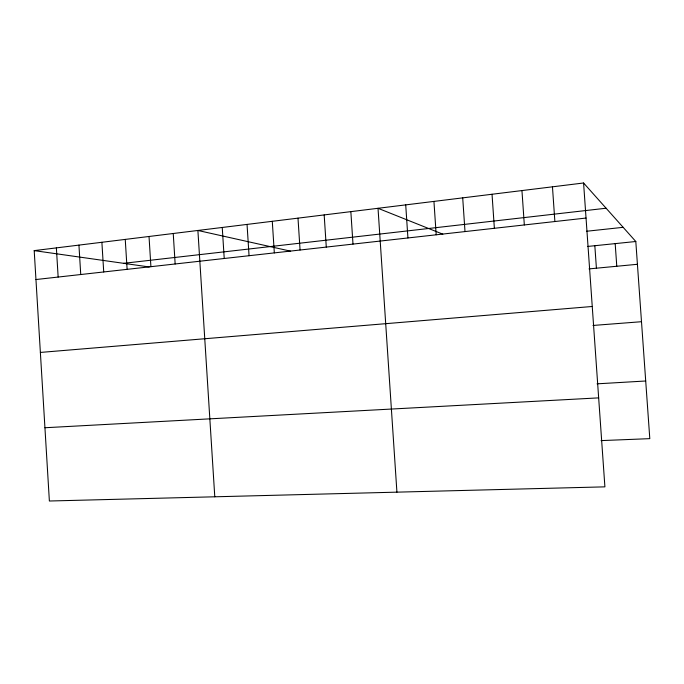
<?xml version="1.0" encoding="UTF-8"?>
<svg xmlns="http://www.w3.org/2000/svg" width="684" height="684" viewBox="0 0 684 684"><rect width="100%" height="100%" fill="white"/><g stroke="black" fill="none" stroke-linecap="round" stroke-linejoin="round"><path stroke-width="1.03" d="M583.58 182.987L604.904 486.854L49.376 501.013L34.2 250.618L583.58 182.987L635.804 241.503L649.8 438.649L601.048 440.607M123.607 263.323L606.109 208.227M35.953 279.534L586.043 218.051M586.436 231.269L623.15 227.327M587.428 246.471L635.804 241.503M589.001 268.906L637.42 264.289M40.373 352.431L592.25 306.483M592.968 325.456L641.498 321.711M597.064 383.835L645.705 380.997M44.939 427.739L598.662 397.874M34.2 250.618L149.249 266.965M290.606 251.173L197.89 230.465L214.785 496.798M442.813 234.167L378.021 208.295L396.925 492.155M615.181 243.624L616.78 266.256M594.832 245.71L596.414 268.196M552.458 186.817L554.878 221.531M521.952 190.571L524.329 224.942M492.035 194.256L494.37 228.294M462.709 197.864L465 231.577M433.938 201.412L436.195 234.8M405.715 204.884L407.929 237.955M350.849 211.638L352.995 244.094M324.173 214.921L326.285 247.078M297.993 218.145L300.071 250.011M272.283 221.308L274.327 252.892M247.044 224.412L249.053 255.713M222.249 227.464L224.224 258.492M173.24 233.501L175.155 263.973M149.026 236.484L150.916 266.683M125.249 239.409L127.113 269.342M101.89 242.281L103.72 271.958M78.934 245.111L80.738 274.523M56.37 247.89L58.149 277.054"/></g></svg>
